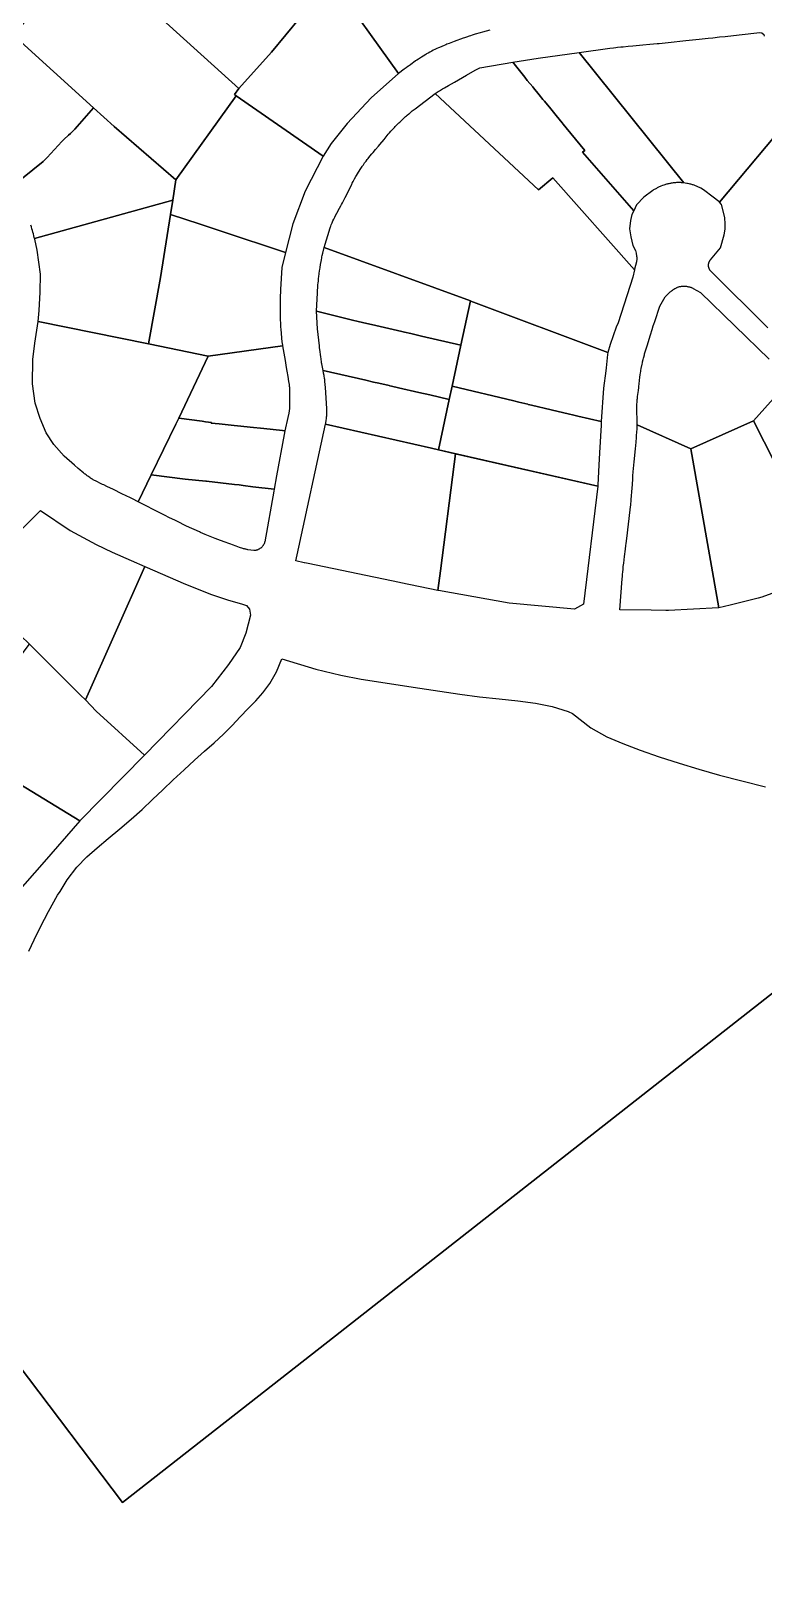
# Model space of a CAD drawing. Header units: metres. Extents: x 3 to 1005126, y 39 to 4383651.
# Drawn here: x 478421.5 to 478581.5, y 4371785.4 to 4372123.9 of the extents above; entities that cross this region are included whole.
import ezdxf

# ---------------------------------------------------------------- set-up
doc = ezdxf.new("R2010")
doc.units = ezdxf.units.M
doc.header["$MEASUREMENT"] = 0
doc.layers.add('TM_Llucmajor', color=7, linetype='Continuous')

msp = doc.modelspace()

# ---------------------------------------------------------------- linework, layer by layer
at = {"layer": 'TM_Llucmajor', "linetype": 'Continuous', "flags": 128}
for points in [[(478433.59, 4372141.44), (478440.16, 4372149.02), (478442.12, 4372151.29), (478442.57, 4372151.8), (478448.91, 4372159.07), (478483.42, 4372130.63), (478474.04, 4372119.28), (478466.86, 4372111.35), (478433.59, 4372141.44)], [(478417.65, 4372122.94), (478419.99, 4372125.66), (478431.63, 4372139.18), (478432.04, 4372139.65), (478432.74, 4372140.46), (478433.59, 4372141.44), (478466.86, 4372111.35), (478465.91, 4372109.99), (478466.29, 4372109.73), (478453.14, 4372091.39), (478439.64, 4372103.04), (478435.17, 4372107.08), (478417.65, 4372122.94)], [(478466.29, 4372109.73), (478465.91, 4372109.99), (478466.86, 4372111.35), (478474.04, 4372119.28), (478483.42, 4372130.63), (478487.08, 4372135.07), (478501.76, 4372114.57), (478495.75, 4372109.29), (478490.51, 4372103.71), (478487, 4372099.34), (478485.25, 4372096.57), (478466.29, 4372109.73)], [(478509.74, 4372110.26), (478510.39, 4372110.66), (478510.71, 4372110.85), (478511.35, 4372111.23), (478511.79, 4372111.48), (478512.65, 4372111.98), (478513.94, 4372112.73), (478514.81, 4372113.22), (478516.55, 4372114.21), (478518.5, 4372115.31), (478519.47, 4372115.87), (478526.7, 4372117.06), (478529.32, 4372113.78), (478529.85, 4372113.11), (478531.03, 4372111.67), (478531.18, 4372111.49), (478532.42, 4372109.97), (478533.28, 4372108.93), (478533.62, 4372108.53), (478534.97, 4372106.88), (478536.17, 4372105.41), (478537.46, 4372103.84), (478537.69, 4372103.56), (478538.35, 4372102.76), (478541.41, 4372099.03), (478542.41, 4372097.81), (478541.94, 4372097.41), (478553.08, 4372084.61), (478552.68, 4372083.81), (478552.37, 4372082.51), (478552.19, 4372080.72), (478552.43, 4372078.99), (478552.86, 4372077.07), (478553.48, 4372075.97), (478553.6, 4372075.41), (478553.65, 4372075.16), (478553.67, 4372075.04), (478553.71, 4372074.85), (478553.73, 4372074.66), (478553.74, 4372074.57), (478553.76, 4372074.38), (478553.76, 4372074.29), (478553.76, 4372074.14), (478553.76, 4372073.96), (478553.75, 4372073.86), (478553.73, 4372073.73), (478553.71, 4372073.59), (478553.69, 4372073.52), (478553.29, 4372071.92), (478553.24, 4372071.72), (478535.44, 4372091.83), (478532.33, 4372089.18), (478509.74, 4372110.26)], [(478526.7, 4372117.06), (478532.26, 4372117.97), (478541.16, 4372119.19), (478564.04, 4372090.72), (478563.92, 4372090.73), (478563.74, 4372090.75), (478563.55, 4372090.77), (478563.36, 4372090.78), (478563.17, 4372090.78), (478562.99, 4372090.79), (478562.8, 4372090.79), (478562.61, 4372090.78), (478562.42, 4372090.78), (478562.23, 4372090.76), (478562.05, 4372090.75), (478561.67, 4372090.71), (478561.49, 4372090.69), (478561.3, 4372090.66), (478561.12, 4372090.63), (478560.94, 4372090.59), (478560.75, 4372090.56), (478560.57, 4372090.51), (478560.39, 4372090.47), (478560.21, 4372090.42), (478560.04, 4372090.37), (478559.86, 4372090.32), (478559.68, 4372090.26), (478559.34, 4372090.14), (478559, 4372090), (478558.84, 4372089.93), (478558.67, 4372089.86), (478558.19, 4372089.62), (478558.04, 4372089.53), (478557.88, 4372089.45), (478557.43, 4372089.18), (478557.29, 4372089.08), (478555.27, 4372087.64), (478553.73, 4372085.91), (478553.08, 4372084.61), (478541.94, 4372097.41), (478542.41, 4372097.81), (478541.41, 4372099.03), (478538.35, 4372102.76), (478537.69, 4372103.56), (478537.46, 4372103.84), (478536.17, 4372105.41), (478534.97, 4372106.88), (478533.62, 4372108.53), (478533.28, 4372108.93), (478532.42, 4372109.97), (478531.18, 4372111.49), (478531.03, 4372111.67), (478529.85, 4372113.11), (478529.32, 4372113.78), (478526.7, 4372117.06)], [(478485.48, 4372076.63), (478486.84, 4372080.92), (478486.91, 4372081.13), (478486.96, 4372081.28), (478487.06, 4372081.56), (478487.12, 4372081.7), (478487.23, 4372081.98), (478487.35, 4372082.25), (478487.43, 4372082.43), (478487.6, 4372082.8), (478487.73, 4372083.07), (478487.83, 4372083.24), (478488.01, 4372083.6), (478488.3, 4372084.13), (478488.88, 4372085.19), (478489.17, 4372085.72), (478489.31, 4372085.99), (478489.52, 4372086.39), (478489.72, 4372086.78), (478490.1, 4372087.55), (478490.87, 4372089.1), (478491.26, 4372089.88), (478491.52, 4372090.39), (478491.65, 4372090.64), (478491.85, 4372091.03), (478492.16, 4372091.6), (478492.44, 4372092.1), (478492.58, 4372092.35), (478492.8, 4372092.73), (478493.02, 4372093.1), (478493.13, 4372093.29), (478493.36, 4372093.65), (478493.48, 4372093.84), (478493.66, 4372094.11), (478493.79, 4372094.31), (478493.88, 4372094.44), (478494.06, 4372094.7), (478494.34, 4372095.08), (478494.53, 4372095.33), (478494.66, 4372095.5), (478494.91, 4372095.83), (478495.11, 4372096.08), (478495.51, 4372096.57), (478495.91, 4372097.05), (478496.18, 4372097.37), (478496.72, 4372098.01), (478497.34, 4372098.74), (478497.64, 4372099.1), (478498.57, 4372100.23), (478499.04, 4372100.79), (478499.51, 4372101.34), (478499.75, 4372101.62), (478500.07, 4372101.99), (478500.23, 4372102.17), (478500.48, 4372102.44), (478500.85, 4372102.85), (478501, 4372103.01), (478501.32, 4372103.34), (478501.63, 4372103.66), (478501.84, 4372103.87), (478501.99, 4372104.01), (478502.28, 4372104.29), (478502.6, 4372104.6), (478502.83, 4372104.8), (478502.97, 4372104.94), (478503.27, 4372105.2), (478503.5, 4372105.4), (478503.65, 4372105.53), (478503.96, 4372105.79), (478504.11, 4372105.91), (478504.42, 4372106.17), (478504.73, 4372106.42), (478504.94, 4372106.58), (478505.36, 4372106.91), (478509.74, 4372110.26), (478532.33, 4372089.18), (478535.44, 4372091.83), (478553.24, 4372071.72), (478552.88, 4372070.15), (478549.69, 4372060.21), (478549.27, 4372059.24), (478547.94, 4372055.48), (478547.45, 4372053.74), (478517.52, 4372064.95), (478517.44, 4372064.98), (478485.48, 4372076.63)], [(478451.94, 4372083.84), (478452.43, 4372086.95), (478453.14, 4372091.39), (478466.29, 4372109.73), (478485.25, 4372096.57), (478481.32, 4372088.9), (478478.65, 4372081.82), (478477.07, 4372075.57), (478462.98, 4372080.21), (478458.44, 4372081.7), (478451.94, 4372083.84)], [(478422.27, 4372078.61), (478452.43, 4372086.95), (478451.94, 4372083.84), (478449.76, 4372070.1), (478447.15, 4372055.57), (478423.07, 4372060.51), (478423.29, 4372062.91), (478423.48, 4372066.89), (478423.56, 4372070.79), (478422.82, 4372076.03), (478422.32, 4372078.44), (478422.27, 4372078.61)], [(478447.15, 4372055.57), (478449.76, 4372070.1), (478451.94, 4372083.84), (478458.44, 4372081.7), (478462.98, 4372080.21), (478477.07, 4372075.57), (478476.28, 4372072.25), (478475.98, 4372067.49), (478475.95, 4372066.96), (478475.94, 4372066.69), (478475.92, 4372066.29), (478475.89, 4372065.7), (478475.88, 4372065.1), (478475.87, 4372064.8), (478475.87, 4372064.2), (478475.87, 4372063.9), (478475.87, 4372063.45), (478475.88, 4372063.06), (478475.89, 4372062.28), (478475.91, 4372061.51), (478475.93, 4372060.99), (478475.97, 4372059.95), (478476, 4372059.21), (478476.02, 4372058.84), (478476.29, 4372055.98), (478476.31, 4372055.84), (478476.41, 4372055.16), (478460.17, 4372052.9), (478447.15, 4372055.57)], [(478483.84, 4372062.76), (478484.02, 4372066.75), (478484.06, 4372067.38), (478484.09, 4372067.78), (478484.11, 4372068.05), (478484.15, 4372068.58), (478484.18, 4372068.85), (478484.23, 4372069.38), (478484.29, 4372069.91), (478484.33, 4372070.26), (478484.42, 4372070.97), (478484.5, 4372071.56), (478484.54, 4372071.85), (478484.61, 4372072.29), (478484.72, 4372072.94), (478484.83, 4372073.6), (478484.9, 4372073.93), (478484.98, 4372074.36), (478485.02, 4372074.58), (478485.09, 4372074.9), (478485.2, 4372075.39), (478485.48, 4372076.63), (478517.44, 4372064.98), (478515.37, 4372055.33), (478506.79, 4372057.3), (478504.46, 4372057.84), (478503.01, 4372058.17), (478502.46, 4372058.3), (478495.83, 4372059.8), (478494.79, 4372060.04), (478492.95, 4372060.46), (478491.69, 4372060.78), (478483.84, 4372062.76)], [(478513.45, 4372046.4), (478515.37, 4372055.33), (478517.44, 4372064.98), (478517.52, 4372064.95), (478547.45, 4372053.74), (478547.39, 4372053.24), (478547.06, 4372050.37), (478546.98, 4372049.71), (478546.49, 4372045.93), (478546.01, 4372038.63), (478540.88, 4372039.84), (478539.74, 4372040.11), (478539.06, 4372040.27), (478535.09, 4372041.21), (478530.78, 4372042.22), (478530.06, 4372042.39), (478529.97, 4372042.41), (478527.97, 4372042.88), (478526.88, 4372043.14), (478513.45, 4372046.4)], [(478444.91, 4372021.11), (478443.66, 4372021.74), (478443.2, 4372021.97), (478442.27, 4372022.43), (478441.34, 4372022.88), (478439.48, 4372023.78), (478438.08, 4372024.46), (478437.38, 4372024.8), (478437.08, 4372024.94), (478436.49, 4372025.23), (478436.04, 4372025.45), (478435.75, 4372025.6), (478435.6, 4372025.68), (478435.38, 4372025.79), (478435.09, 4372025.95), (478434.95, 4372026.04), (478434.74, 4372026.16), (478434.52, 4372026.29), (478434.42, 4372026.36), (478434.32, 4372026.43), (478434.11, 4372026.57), (478433.91, 4372026.71), (478433.78, 4372026.8), (478433.52, 4372027), (478433.33, 4372027.15), (478433.2, 4372027.26), (478432.95, 4372027.46), (478432.69, 4372027.67), (478432.19, 4372028.09), (478431.82, 4372028.41), (478431, 4372029.1), (478428.74, 4372031.12), (478426.5, 4372033.6), (478424.81, 4372036.21), (478423.48, 4372039.28), (478422.42, 4372042.66), (478421.86, 4372046.88), (478421.88, 4372052.16), (478422.34, 4372055.74), (478423.07, 4372060.51), (478447.15, 4372055.57), (478460.17, 4372052.9), (478453.78, 4372039.4), (478453.13, 4372038.04), (478447.76, 4372026.98), (478444.91, 4372021.11)], [(478485.27, 4372049.75), (478485.04, 4372050.88), (478484.97, 4372051.25), (478484.94, 4372051.44), (478484.9, 4372051.71), (478484.82, 4372052.26), (478484.75, 4372052.81), (478484.7, 4372053.18), (478484.62, 4372053.92), (478484.52, 4372054.75), (478484.47, 4372055.16), (478484.03, 4372058.88), (478483.84, 4372062.76), (478491.69, 4372060.78), (478492.95, 4372060.46), (478494.79, 4372060.04), (478495.83, 4372059.8), (478502.46, 4372058.3), (478503.01, 4372058.17), (478504.46, 4372057.84), (478506.79, 4372057.3), (478515.37, 4372055.33), (478513.45, 4372046.4), (478512.82, 4372043.46), (478508.54, 4372044.45), (478506.2, 4372044.99), (478501.76, 4372046.01), (478500.22, 4372046.36), (478499.86, 4372046.44), (478499.68, 4372046.48), (478497.43, 4372046.99), (478496.24, 4372047.26), (478494.57, 4372047.64), (478485.27, 4372049.75)], [(478453.78, 4372039.4), (478460.17, 4372052.9), (478476.41, 4372055.16), (478476.97, 4372051.99), (478477.24, 4372050.45), (478477.37, 4372049.67), (478477.56, 4372048.51), (478477.75, 4372047.35), (478477.84, 4372046.76), (478477.85, 4372046.67), (478477.88, 4372046.49), (478477.89, 4372046.31), (478477.9, 4372046.19), (478477.92, 4372045.94), (478477.93, 4372045.76), (478477.93, 4372045.4), (478477.93, 4372045.16), (478477.93, 4372044.67), (478477.93, 4372044.31), (478477.93, 4372043.9), (478477.94, 4372043.09), (478477.95, 4372042.68), (478477.95, 4372042.47), (478477.94, 4372042.07), (478477.93, 4372041.86), (478477.92, 4372041.56), (478477.9, 4372041.29), (478477.89, 4372041.15), (478477.86, 4372040.95), (478477.84, 4372040.75), (478477.82, 4372040.65), (478477.79, 4372040.45), (478477.77, 4372040.35), (478477.74, 4372040.2), (478477.59, 4372039.51), (478476.95, 4372036.61), (478476.37, 4372036.68), (478472.35, 4372037.09), (478469.38, 4372037.4), (478467.31, 4372037.61), (478465.87, 4372037.76), (478462.57, 4372038.11), (478460.86, 4372038.29), (478460.88, 4372038.47), (478459.59, 4372038.61), (478458.85, 4372038.69), (478453.78, 4372039.4)], [(478485.82, 4372038.07), (478485.86, 4372038.34), (478485.93, 4372038.87), (478485.99, 4372039.28), (478486.02, 4372039.54), (478486.03, 4372039.68), (478486.05, 4372039.88), (478486.06, 4372040), (478486.07, 4372040.23), (478486.07, 4372040.47), (478486.06, 4372040.95), (478486.06, 4372041.3), (478486.06, 4372041.48), (478485.82, 4372046.05), (478485.68, 4372047.4), (478485.64, 4372047.7), (478485.62, 4372047.85), (478485.59, 4372048.07), (478485.57, 4372048.2), (478485.53, 4372048.44), (478485.48, 4372048.69), (478485.38, 4372049.19), (478485.27, 4372049.75), (478494.57, 4372047.64), (478496.24, 4372047.26), (478497.43, 4372046.99), (478499.68, 4372046.48), (478499.86, 4372046.44), (478500.22, 4372046.36), (478501.76, 4372046.01), (478506.2, 4372044.99), (478508.54, 4372044.45), (478512.82, 4372043.46), (478510.46, 4372032.47), (478508.91, 4372032.83), (478485.82, 4372038.07)], [(478510.46, 4372032.47), (478512.82, 4372043.46), (478513.45, 4372046.4), (478526.88, 4372043.14), (478527.97, 4372042.88), (478529.97, 4372042.41), (478530.06, 4372042.39), (478530.78, 4372042.22), (478535.09, 4372041.21), (478539.06, 4372040.27), (478539.74, 4372040.11), (478540.88, 4372039.84), (478546.01, 4372038.63), (478545.96, 4372037.86), (478545.64, 4372031.79), (478545.5, 4372029.14), (478545.27, 4372024.84), (478545.23, 4372024.57), (478510.46, 4372032.47)], [(478579.25, 4372038.83), (478587.3, 4372047.8), (478587.61, 4372048.09), (478588.15, 4372048.62), (478615.68, 4372019.21), (478613.46, 4372017.4), (478608.43, 4372013.32), (478605.53, 4372011.59), (478605.11, 4372011.37), (478602.66, 4372010.03), (478598.77, 4372007.91), (478596.26, 4372006.55), (478596.07, 4372006.44), (478595.78, 4372006.29), (478579.25, 4372038.83)], [(478447.76, 4372026.98), (478453.13, 4372038.04), (478453.78, 4372039.4), (478458.85, 4372038.69), (478459.59, 4372038.61), (478460.88, 4372038.47), (478460.86, 4372038.29), (478462.57, 4372038.11), (478465.87, 4372037.76), (478467.31, 4372037.61), (478469.38, 4372037.4), (478472.35, 4372037.09), (478476.37, 4372036.68), (478476.95, 4372036.61), (478476.78, 4372035.83), (478475.12, 4372026.78), (478474.59, 4372023.91), (478469.91, 4372024.42), (478467.81, 4372024.69), (478466.95, 4372024.8), (478465.93, 4372024.93), (478459.78, 4372025.6), (478459.69, 4372025.61), (478455.19, 4372026.1), (478447.76, 4372026.98)], [(478479.63, 4372009.58), (478485.82, 4372038.07), (478508.91, 4372032.83), (478510.46, 4372032.47), (478514.21, 4372031.62), (478513.91, 4372029.33), (478510.87, 4372006.06), (478510.32, 4372001.78), (478502.26, 4372003.45), (478501.95, 4372003.51), (478481.99, 4372007.64), (478481.68, 4372007.71), (478481.21, 4372007.81), (478481.17, 4372007.83), (478481.15, 4372007.84), (478479.34, 4372008.25), (478479.63, 4372009.58)], [(478571.68, 4371998.01), (478571.58, 4371997.99), (478560.67, 4371997.42), (478560.09, 4371997.43), (478556.91, 4371997.46), (478550.02, 4371997.54), (478550.56, 4372004.31), (478550.61, 4372004.85), (478550.64, 4372005.21), (478550.71, 4372005.93), (478550.75, 4372006.29), (478550.82, 4372007.01), (478550.91, 4372007.73), (478551.08, 4372009.17), (478551.27, 4372010.79), (478551.36, 4372011.6), (478551.41, 4372012.06), (478551.55, 4372013.12), (478552.32, 4372019.4), (478552.39, 4372020.01), (478552.43, 4372020.42), (478552.46, 4372020.69), (478552.51, 4372021.24), (478552.55, 4372021.64), (478552.62, 4372022.46), (478552.68, 4372023.28), (478552.79, 4372024.92), (478552.87, 4372026.15), (478552.92, 4372026.76), (478552.99, 4372027.68), (478553.05, 4372028.4), (478553.18, 4372029.84), (478553.46, 4372032.72), (478553.59, 4372034.16), (478553.67, 4372035.13), (478553.71, 4372035.61), (478553.76, 4372036.33), (478553.81, 4372037.05), (478553.83, 4372037.41), (478553.86, 4372037.91), (478565.57, 4372032.71), (478571.68, 4371998.01)], [(478565.57, 4372032.71), (478579.25, 4372038.83), (478595.78, 4372006.29), (478591.82, 4372004.26), (478581.05, 4372000.28), (478580.28, 4372000.09), (478574.13, 4371998.6), (478571.68, 4371998.01), (478565.57, 4372032.71)], [(478514.21, 4372031.62), (478545.23, 4372024.57), (478542.12, 4371998.82), (478540.17, 4371997.66), (478525.92, 4371999.03), (478510.44, 4372001.75), (478510.32, 4372001.78), (478510.87, 4372006.06), (478513.91, 4372029.33), (478514.21, 4372031.62)], [(478444.91, 4372021.11), (478447.76, 4372026.98), (478455.19, 4372026.1), (478459.69, 4372025.61), (478459.78, 4372025.6), (478465.93, 4372024.93), (478466.95, 4372024.8), (478467.81, 4372024.69), (478469.91, 4372024.42), (478474.59, 4372023.91), (478474.52, 4372023.48), (478472.54, 4372012.38), (478472.51, 4372012.29), (478472.48, 4372012.2), (478472.45, 4372012.1), (478472.41, 4372012.01), (478472.37, 4372011.92), (478472.32, 4372011.83), (478472.27, 4372011.75), (478472.22, 4372011.66), (478472.16, 4372011.57), (478472.1, 4372011.49), (478472.03, 4372011.41), (478471.97, 4372011.33), (478471.89, 4372011.25), (478471.82, 4372011.18), (478471.74, 4372011.11), (478471.66, 4372011.04), (478471.58, 4372010.98), (478471.49, 4372010.92), (478471.4, 4372010.86), (478471.31, 4372010.81), (478471.22, 4372010.76), (478471.13, 4372010.71), (478471.03, 4372010.67), (478470.94, 4372010.63), (478470.84, 4372010.6), (478470.74, 4372010.57), (478470.64, 4372010.55), (478470.55, 4372010.53), (478470.45, 4372010.51), (478470.35, 4372010.5), (478470.26, 4372010.49), (478470.16, 4372010.48), (478468.84, 4372010.68), (478468.69, 4372010.7), (478468.59, 4372010.72), (478468.39, 4372010.76), (478468.29, 4372010.78), (478468.1, 4372010.83), (478467.9, 4372010.88), (478467.77, 4372010.91), (478467.51, 4372010.99), (478467.23, 4372011.08), (478467.03, 4372011.14), (478466.65, 4372011.28), (478466.27, 4372011.42), (478465.51, 4372011.71), (478465.13, 4372011.85), (478464.94, 4372011.92), (478463.67, 4372012.38), (478462.3, 4372012.89), (478461.72, 4372013.11), (478461.34, 4372013.26), (478460.58, 4372013.57), (478459.89, 4372013.85), (478459.55, 4372014), (478459.03, 4372014.22), (478458.52, 4372014.44), (478458.26, 4372014.55), (478455.46, 4372015.84), (478455.15, 4372015.99), (478453.64, 4372016.72), (478452.89, 4372017.09), (478451.76, 4372017.65), (478450.64, 4372018.21), (478450.08, 4372018.49), (478444.91, 4372021.11)], [(478407.55, 4372003.39), (478423.54, 4372019.2), (478430.04, 4372014.87), (478435.69, 4372011.81), (478439.19, 4372010.17), (478443.35, 4372008.32), (478446.34, 4372007), (478433.38, 4371977.88), (478432.33, 4371978.96), (478422.71, 4371988.5), (478407.55, 4372003.39)], [(478433.38, 4371977.88), (478446.34, 4372007), (478455.23, 4372003.13), (478460.92, 4372000.88), (478464.64, 4371999.68), (478467.43, 4371998.89), (478468.57, 4371998.52), (478469.23, 4371997.7), (478469.42, 4371996.39), (478468.41, 4371992.45), (478467.16, 4371989.36), (478464.63, 4371985.65), (478460.94, 4371980.81), (478446.29, 4371965.84), (478435.76, 4371975.43), (478433.38, 4371977.88)], [(478422.71, 4371988.5), (478432.33, 4371978.96), (478433.38, 4371977.88), (478435.76, 4371975.43), (478446.29, 4371965.84), (478432.19, 4371951.52), (478407.17, 4371966.74), (478407.06, 4371966.8), (478404.58, 4371968.31), (478421.14, 4371990.04), (478422.71, 4371988.5)], [(478392.94, 4371952.97), (478402.69, 4371965.83), (478404.58, 4371968.31), (478407.06, 4371966.8), (478407.17, 4371966.74), (478432.19, 4371951.52), (478424.37, 4371942.56), (478418.01, 4371935.33), (478392.94, 4371952.97)]]:
    msp.add_lwpolyline(points, close=True, dxfattribs=at)
for points in [[(478521.67, 4372124.09), (478520.87, 4372123.87), (478520.08, 4372123.65), (478519.55, 4372123.49), (478518.49, 4372123.18), (478518.27, 4372123.12), (478517.85, 4372122.98), (478517.42, 4372122.85), (478517.13, 4372122.75), (478516.57, 4372122.56), (478516.14, 4372122.42), (478515.86, 4372122.32), (478515.3, 4372122.11), (478514.45, 4372121.8), (478513.89, 4372121.59), (478512.77, 4372121.16), (478512.31, 4372120.98), (478512.08, 4372120.89), (478511.73, 4372120.75), (478511.22, 4372120.53), (478510.71, 4372120.31), (478510.46, 4372120.2), (478510.12, 4372120.04), (478509.95, 4372119.96), (478509.7, 4372119.84), (478509.33, 4372119.66), (478509, 4372119.49), (478508.83, 4372119.4), (478508.59, 4372119.27), (478508.22, 4372119.07), (478507.86, 4372118.86), (478507.68, 4372118.75), (478507.14, 4372118.42), (478506.78, 4372118.19), (478506.54, 4372118.04), (478506.07, 4372117.73), (478505.72, 4372117.5), (478505.48, 4372117.34), (478505.02, 4372117.02), (478504.79, 4372116.86), (478504.33, 4372116.53), (478503.88, 4372116.2), (478503.58, 4372115.98), (478503.38, 4372115.83), (478502.98, 4372115.52), (478501.76, 4372114.57), (478487.08, 4372135.07)], [(478417.65, 4372122.94), (478435.17, 4372107.08), (478431.1, 4372102.45), (478430.12, 4372101.54), (478429.7, 4372101.14), (478428.67, 4372100.18), (478428.26, 4372099.74), (478425.01, 4372096.24), (478424.16, 4372095.37), (478417.72, 4372090.22)], [(478588.04, 4372105.85), (478571.81, 4372086.53), (478571.7, 4372086.65), (478570.46, 4372087.63), (478568.34, 4372089.19), (478567.74, 4372089.55), (478567.59, 4372089.63), (478567.11, 4372089.87), (478566.94, 4372089.94), (478566.78, 4372090.01), (478566.61, 4372090.08), (478566.44, 4372090.14), (478566.27, 4372090.21), (478566.1, 4372090.27), (478565.92, 4372090.32), (478565.75, 4372090.38), (478565.57, 4372090.43), (478565.39, 4372090.47), (478565.21, 4372090.52), (478564.85, 4372090.6), (478564.66, 4372090.63), (478564.3, 4372090.69), (478564.04, 4372090.72), (478541.16, 4372119.19), (478541.16, 4372119.19), (478547.87, 4372120.11), (478548.66, 4372120.21), (478549.2, 4372120.28), (478549.55, 4372120.32), (478550.26, 4372120.4), (478550.79, 4372120.46), (478551.85, 4372120.56), (478552.92, 4372120.66), (478555.05, 4372120.84), (478556.64, 4372120.99), (478557.44, 4372121.06), (478558.24, 4372121.14), (478558.64, 4372121.18), (478560.59, 4372121.38), (478564.49, 4372121.79), (478567.41, 4372122.09), (478569.36, 4372122.3), (478570.33, 4372122.41), (478571.79, 4372122.57), (478573.03, 4372122.71), (478576.14, 4372123.05), (478580.62, 4372123.55), (478581.09, 4372123.49), (478581.47, 4372123.15), (478581.54, 4372122.78)], [(478417.72, 4372090.22), (478424.16, 4372095.37), (478425.01, 4372096.24), (478428.26, 4372099.74), (478428.67, 4372100.18), (478429.7, 4372101.14), (478430.12, 4372101.54), (478431.1, 4372102.45), (478435.17, 4372107.08), (478439.64, 4372103.04), (478453.14, 4372091.39), (478452.43, 4372086.95), (478422.27, 4372078.61), (478422.22, 4372078.82), (478422.13, 4372079.2), (478422.03, 4372079.59), (478421.92, 4372079.97), (478421.82, 4372080.35), (478421.71, 4372080.73), (478421.59, 4372081.11), (478421.48, 4372081.49)], [(478582.39, 4372059.09), (478569.82, 4372071.55), (478569.78, 4372071.61), (478569.73, 4372071.67), (478569.69, 4372071.74), (478569.66, 4372071.81), (478569.62, 4372071.88), (478569.59, 4372071.95), (478569.56, 4372072.02), (478569.53, 4372072.1), (478569.51, 4372072.18), (478569.48, 4372072.26), (478569.47, 4372072.34), (478569.45, 4372072.42), (478569.44, 4372072.5), (478569.43, 4372072.58), (478569.43, 4372072.66), (478569.43, 4372072.75), (478569.43, 4372072.83), (478569.43, 4372072.91), (478569.44, 4372072.99), (478569.45, 4372073.08), (478569.47, 4372073.16), (478569.49, 4372073.24), (478569.51, 4372073.32), (478569.54, 4372073.39), (478569.56, 4372073.47), (478569.6, 4372073.54), (478569.63, 4372073.61), (478569.66, 4372073.68), (478569.7, 4372073.75), (478569.74, 4372073.82), (478569.79, 4372073.88), (478569.83, 4372073.94), (478572.01, 4372076.58), (478572.86, 4372079.39), (478573.02, 4372080.66), (478573.02, 4372081.71), (478573, 4372083.18), (478572.27, 4372086.04), (478571.81, 4372086.53), (478588.04, 4372105.85)], [(478587.3, 4372047.8), (478579.25, 4372038.83), (478565.57, 4372032.71), (478553.86, 4372037.91), (478553.86, 4372037.91), (478553.79, 4372042.02), (478553.79, 4372042.18), (478553.79, 4372042.29), (478553.79, 4372042.51), (478553.81, 4372042.83), (478553.82, 4372043.04), (478553.83, 4372043.19), (478553.86, 4372043.47), (478553.88, 4372043.69), (478553.93, 4372044.12), (478553.98, 4372044.55), (478554.1, 4372045.4), (478554.19, 4372046.05), (478554.23, 4372046.37), (478554.28, 4372046.79), (478554.38, 4372047.64), (478554.45, 4372048.27), (478554.53, 4372048.9), (478554.57, 4372049.21), (478554.63, 4372049.63), (478554.67, 4372049.84), (478554.72, 4372050.16), (478554.8, 4372050.63), (478554.83, 4372050.8), (478554.9, 4372051.15), (478554.98, 4372051.49), (478555.03, 4372051.71), (478555.14, 4372052.17), (478555.23, 4372052.51), (478555.29, 4372052.73), (478555.41, 4372053.18), (478555.47, 4372053.4), (478555.6, 4372053.85), (478555.74, 4372054.3), (478556.01, 4372055.19), (478556.74, 4372057.55), (478557.11, 4372058.73), (478557.37, 4372059.51), (478557.49, 4372059.9), (478557.69, 4372060.49), (478558.81, 4372063.8), (478559.94, 4372065.88), (478560.85, 4372066.75), (478560.99, 4372066.88), (478561.07, 4372066.95), (478561.18, 4372067.04), (478561.34, 4372067.18), (478561.52, 4372067.31), (478561.61, 4372067.37), (478561.75, 4372067.47), (478561.85, 4372067.53), (478562.05, 4372067.65), (478562.12, 4372067.69), (478562.26, 4372067.77), (478562.4, 4372067.83), (478562.49, 4372067.88), (478562.56, 4372067.91), (478562.68, 4372067.96), (478562.84, 4372068.01), (478562.97, 4372068.05), (478563.09, 4372068.09), (478563.26, 4372068.13), (478563.35, 4372068.14), (478563.54, 4372068.17), (478563.73, 4372068.19), (478563.83, 4372068.2), (478563.97, 4372068.2), (478564.16, 4372068.2), (478564.25, 4372068.19), (478564.39, 4372068.18), (478564.61, 4372068.16), (478564.75, 4372068.14), (478564.82, 4372068.13), (478564.93, 4372068.11), (478565.07, 4372068.08), (478565.14, 4372068.06), (478565.25, 4372068.04), (478565.41, 4372067.99), (478565.55, 4372067.95), (478565.61, 4372067.92), (478565.72, 4372067.88), (478565.86, 4372067.82), (478566.01, 4372067.75), (478566.08, 4372067.71), (478567.66, 4372066.83), (478582.68, 4372052.27)], [(478421.05, 4371923.06), (478422.2, 4371925.56), (478423.56, 4371928.33), (478425.29, 4371931.68), (478427.3, 4371935.28), (478427.83, 4371936.11), (478429.42, 4371938.63), (478431.53, 4371941.36), (478433.67, 4371943.61), (478435.93, 4371945.64), (478438.38, 4371947.67), (478440.91, 4371949.74), (478443.4, 4371951.85), (478445.74, 4371953.97), (478448, 4371956.12), (478450.25, 4371958.3), (478452.57, 4371960.48), (478454.91, 4371962.64), (478457.2, 4371964.71), (478459.4, 4371966.67), (478461.49, 4371968.55), (478463.49, 4371970.42), (478465.39, 4371972.32), (478467.2, 4371974.19), (478468.93, 4371976), (478470.57, 4371977.71), (478472.13, 4371979.47), (478473.63, 4371981.48), (478475.12, 4371984.04), (478476.24, 4371986.84), (478483.67, 4371984.61), (478489.12, 4371983.26), (478493.58, 4371982.4), (478497.84, 4371981.73), (478502.11, 4371981.11), (478506.41, 4371980.48), (478510.76, 4371979.82), (478515.13, 4371979.16), (478519.45, 4371978.58), (478523.69, 4371978.13), (478527.78, 4371977.7), (478531.66, 4371977.18), (478535.3, 4371976.44), (478538.77, 4371975.34), (478539.73, 4371974.9), (478543.72, 4371971.78), (478547.21, 4371969.81), (478550.68, 4371968.37), (478554.52, 4371966.94), (478558.67, 4371965.49), (478562.98, 4371964.08), (478567.34, 4371962.77), (478571.84, 4371961.5), (478576.66, 4371960.22), (478581.88, 4371958.89)], [(478377.25, 4371771.42), (478381.54, 4371799.83), (478383.92, 4371812.28), (478386.05, 4371822.5), (478389.99, 4371836.64), (478396.8, 4371861.14), (478397.61, 4371863.11), (478399.88, 4371868.6), (478402.42, 4371867.36), (478418.69, 4371832.82), (478441.46, 4371802.71), (478486.28, 4371837.82), (478584.41, 4371914.69)], [(478584.41, 4371914.69), (478486.28, 4371837.82), (478441.46, 4371802.71), (478418.69, 4371832.82)]]:
    msp.add_lwpolyline(points, dxfattribs=at)

doc.saveas('drawing.dxf')
